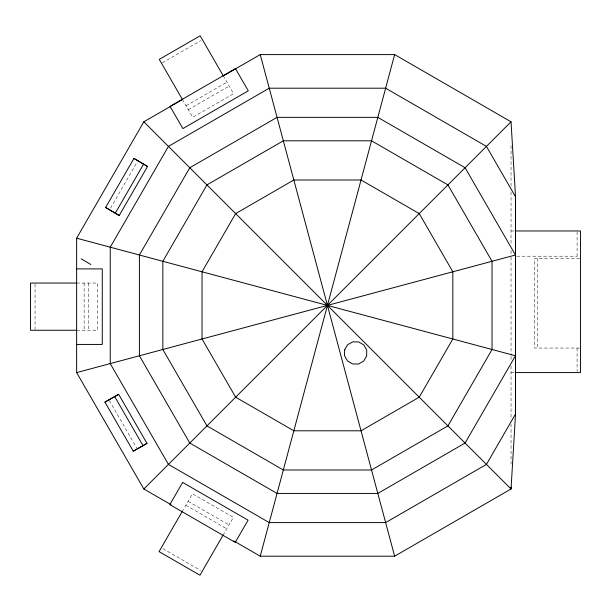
<?xml version="1.0" encoding="UTF-8"?>
<svg xmlns="http://www.w3.org/2000/svg" width="611" height="611" viewBox="0 0 611 611"><rect width="100%" height="100%" fill="white"/><g stroke="black" fill="none" stroke-linecap="round" stroke-linejoin="round"><path stroke-width="0.46" stroke-dasharray="3.06 2.29" d="M110.522 208.13L137.437 161.525M182.101 511.705L192.488 493.711L233.371 517.318L222.984 535.305M162.335 62.803L200.767 40.616M186.065 105.795L226.948 82.187M188.31 109.682L229.194 86.082M511.033 230.966L514.401 230.966M516.692 256.2L577.09 256.2M579.694 258.361L534.625 258.361L534.625 348.056L579.694 348.056M76.635 283.053L97.409 283.053L97.409 330.268L76.635 330.268M511.033 372.595L514.401 372.595M188.096 501.318L228.98 524.918M185.851 505.205L226.734 528.813M162.938 548.67L200.553 570.384M223.198 75.695L233.585 93.682L192.702 117.289L182.315 99.295M109.361 400.633L136.742 448.062M577.09 231.905L577.09 258.361M577.09 348.056L577.09 371.648M537.229 258.361L537.229 348.056M511.033 145.533L511.033 187.302M511.033 192.045L511.033 244.988M511.033 250.594L511.033 254.329M511.033 257.155L511.033 355.419M511.033 356.373L511.033 360.192M511.033 365.913L511.033 418.39M511.033 424.11L511.033 464.184M88.626 283.053L88.626 330.268M84.135 283.053L84.135 330.268M35.041 284L35.041 329.321"/><path stroke-width="0.92" d="M233.822 540.941L260.233 556.193L394.637 54.593L260.233 54.593L223.084 76.039M171.08 504.717L143.837 488.991L76.635 372.595L76.635 238.191L143.837 121.795L182.636 99.394M105.619 207.48L133.946 158.425L137.903 160.708L147.541 166.429L119.221 215.492L105.619 207.48L119.221 215.492M115.265 213.208L143.585 164.145L133.946 158.425M182.101 511.705L159.059 551.611L199.942 575.218L222.984 535.305M143.837 488.991L511.033 121.795L394.637 54.593M104.932 402.107L118.664 394.332L146.991 443.395L143.027 445.679L133.251 451.162L104.932 402.107L118.664 394.332M133.251 451.162L146.991 443.395M260.233 556.193L394.637 556.193L511.033 488.991L515.539 413.991L515.539 196.795L511.033 121.795M76.635 372.595L515.47 255.008L515.539 196.795L486.44 146.396L385.633 88.198L269.237 88.198L168.437 146.396L110.24 247.195L110.24 363.591L168.437 464.391L269.237 522.588L385.633 522.588L486.44 464.391L515.539 413.991L515.47 255.008L465.086 167.742L377.819 117.358L277.05 117.358L189.784 167.742L139.4 255.008L139.4 355.778L189.784 443.044L277.05 493.428L377.819 493.428L465.086 443.044L515.47 355.778L76.635 238.191M515.34 230.966L580.45 230.966L580.45 372.595L515.34 372.595M76.635 268.893L102.274 268.893L102.274 344.428L76.635 344.428M76.635 283.053L30.55 283.053L30.55 330.268L76.635 330.268M143.585 164.145L147.541 166.429M81.255 258.827L90.894 264.548M143.837 121.795L511.033 488.991L511.033 487.082M223.198 75.695L200.156 35.782L159.272 59.389L182.315 99.295M114.708 396.615L143.027 445.679M260.233 54.593L394.637 556.193M344.627 349.798L344.535 355.717L347.415 360.895L352.494 363.935L358.413 364.026L363.591 361.147L366.631 356.06L366.722 350.141L363.843 344.971L358.764 341.923L352.837 341.832L347.667 344.711L344.627 349.798M206.946 184.904L162.839 261.287L162.839 349.5L206.946 425.882L283.336 469.989L371.541 469.989L447.932 425.882L492.031 349.5L492.031 261.287L447.932 184.904L371.541 140.797L283.336 140.797L206.946 184.904M235.64 213.598L202.035 271.796L202.035 338.99L235.64 397.188L293.838 430.793L361.04 430.793L419.238 397.188L452.835 338.99L452.835 271.796L419.238 213.598L361.04 179.993L293.838 179.993L235.64 213.598M182.658 482.415L169.835 504.617L235.25 542.385L248.074 520.182L182.658 482.415M235.464 68.615L170.049 106.383L182.872 128.585L248.287 90.818L235.464 68.615"/></g></svg>
